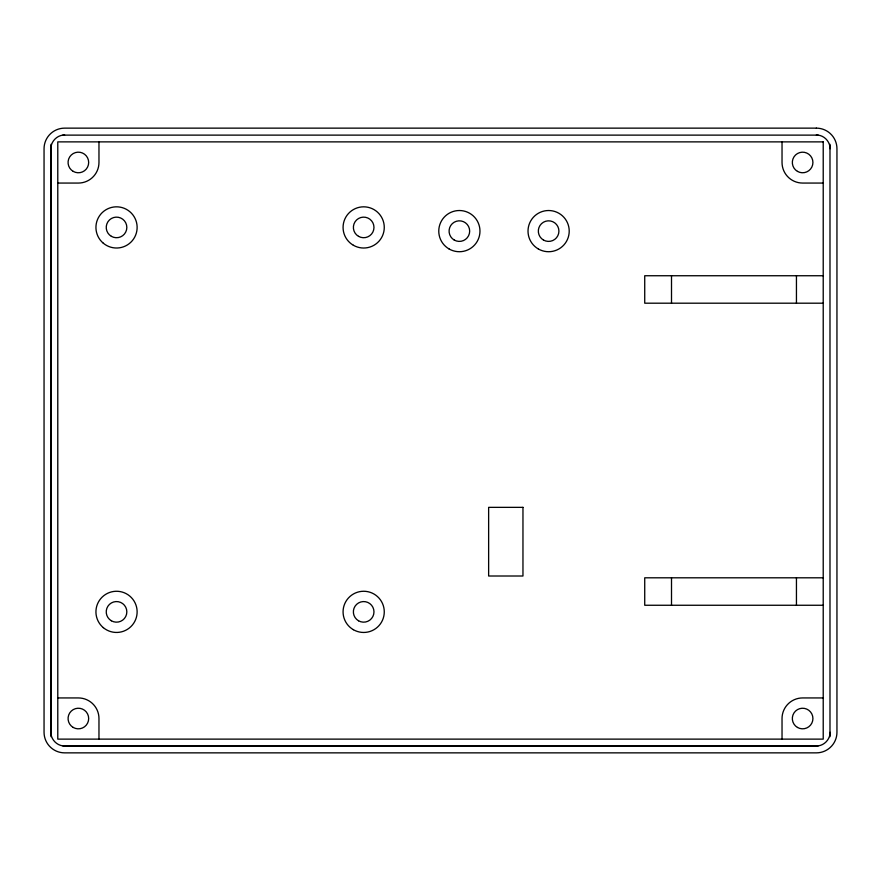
<?xml version="1.0" encoding="UTF-8"?>
<svg xmlns="http://www.w3.org/2000/svg" width="881" height="881" viewBox="0 0 881 881"><rect width="100%" height="100%" fill="white"/><g stroke="black" fill="none" stroke-linecap="round" stroke-linejoin="round"><path stroke-width="1.32" d="M51.01 736.703L51.01 144.297M829.99 144.297L829.99 736.703M830.089 732.265C830.243 739.6 823.691 746.141 816.357 745.987L64.643 745.987C57.309 746.141 50.757 739.6 50.911 732.265L50.911 148.735C50.757 141.401 57.309 134.859 64.643 135.013M62.848 135.123L818.152 135.123C824.792 135.894 830.188 142.05 830.089 148.735M57.783 183.061L78.376 183.061A20.593 20.593 0 0 0 98.969 162.467L98.969 141.874M823.217 183.061L802.624 183.061A20.593 20.593 0 0 1 782.031 162.467L782.031 141.874M823.217 275.742L644.727 275.742L644.727 303.196L823.217 303.196M823.217 577.804L644.727 577.804L644.727 605.258L823.217 605.258M57.783 697.939L78.376 697.939A20.593 20.593 0 0 1 98.969 718.533L98.969 739.126M823.217 697.939L802.624 697.939A20.593 20.593 0 0 0 782.031 718.533L782.031 739.126M62.848 745.877L818.152 745.877M816.357 135.013L818.152 135.123M796.446 275.742L796.446 303.196M796.446 577.804L796.446 605.258M671.509 275.742L671.509 303.196M671.509 577.804L671.509 605.258M816.357 128.141L64.643 128.141A20.593 20.593 0 0 0 44.05 148.735L44.05 732.265A20.593 20.593 0 0 0 64.643 752.859L816.357 752.859A20.593 20.593 0 0 0 836.95 732.265L836.95 148.735A20.593 20.593 0 0 0 816.357 128.141M823.217 141.874L57.783 141.874L57.783 739.126L823.217 739.126L823.217 141.874M522.962 507.357L488.636 507.357L488.636 576.009L522.962 576.009L522.962 507.357M73.222 171.388A10.297 10.297 0 0 0 88.673 162.467A10.297 10.297 0 0 0 73.222 153.547A10.297 10.297 0 0 0 73.222 171.388M797.481 171.388A10.297 10.297 0 0 0 812.921 162.467A10.297 10.297 0 0 0 797.481 153.547A10.297 10.297 0 0 0 797.481 171.388M797.481 727.453A10.297 10.297 0 0 0 812.921 718.533A10.297 10.297 0 0 0 797.481 709.612A10.297 10.297 0 0 0 797.481 727.453M73.222 727.453A10.297 10.297 0 0 0 88.673 718.533A10.297 10.297 0 0 0 73.222 709.612A10.297 10.297 0 0 0 73.222 727.453M103.297 243.2A20.593 20.593 0 0 0 136.819 230.998A20.593 20.593 0 0 0 109.486 208.07A20.593 20.593 0 0 0 103.297 243.2M353.369 245.259A20.593 20.593 0 0 0 384.27 227.43A20.593 20.593 0 0 0 353.369 209.59A20.593 20.593 0 0 0 353.369 245.259M103.319 627.657A20.593 20.593 0 0 0 136.819 615.412A20.593 20.593 0 0 0 109.453 592.517A20.593 20.593 0 0 0 103.319 627.657M353.369 629.695A20.593 20.593 0 0 0 384.27 611.866A20.593 20.593 0 0 0 353.369 594.025A20.593 20.593 0 0 0 353.369 629.695M449.079 248.96A20.593 20.593 0 0 0 479.969 231.119A20.593 20.593 0 0 0 449.079 213.279A20.593 20.593 0 0 0 449.079 248.96M538.324 248.96A20.593 20.593 0 0 0 569.214 231.119A20.593 20.593 0 0 0 538.324 213.279A20.593 20.593 0 0 0 538.324 248.96M111.38 236.339A10.297 10.297 0 0 0 126.831 227.43A10.297 10.297 0 0 0 111.38 218.51A10.297 10.297 0 0 0 111.38 236.339M358.523 236.339A10.297 10.297 0 0 0 373.973 227.43A10.297 10.297 0 0 0 358.523 218.51A10.297 10.297 0 0 0 358.523 236.339M454.233 240.039A10.297 10.297 0 0 0 469.672 231.119A10.297 10.297 0 0 0 454.233 222.199A10.297 10.297 0 0 0 454.233 240.039M111.38 620.786A10.297 10.297 0 0 0 126.831 611.866A10.297 10.297 0 0 0 111.38 602.945A10.297 10.297 0 0 0 111.38 620.786M358.523 620.786A10.297 10.297 0 0 0 373.973 611.866A10.297 10.297 0 0 0 358.523 602.945A10.297 10.297 0 0 0 358.523 620.786M543.478 240.039A10.297 10.297 0 0 0 558.917 231.119A10.297 10.297 0 0 0 543.478 222.199A10.297 10.297 0 0 0 543.478 240.039"/></g></svg>
